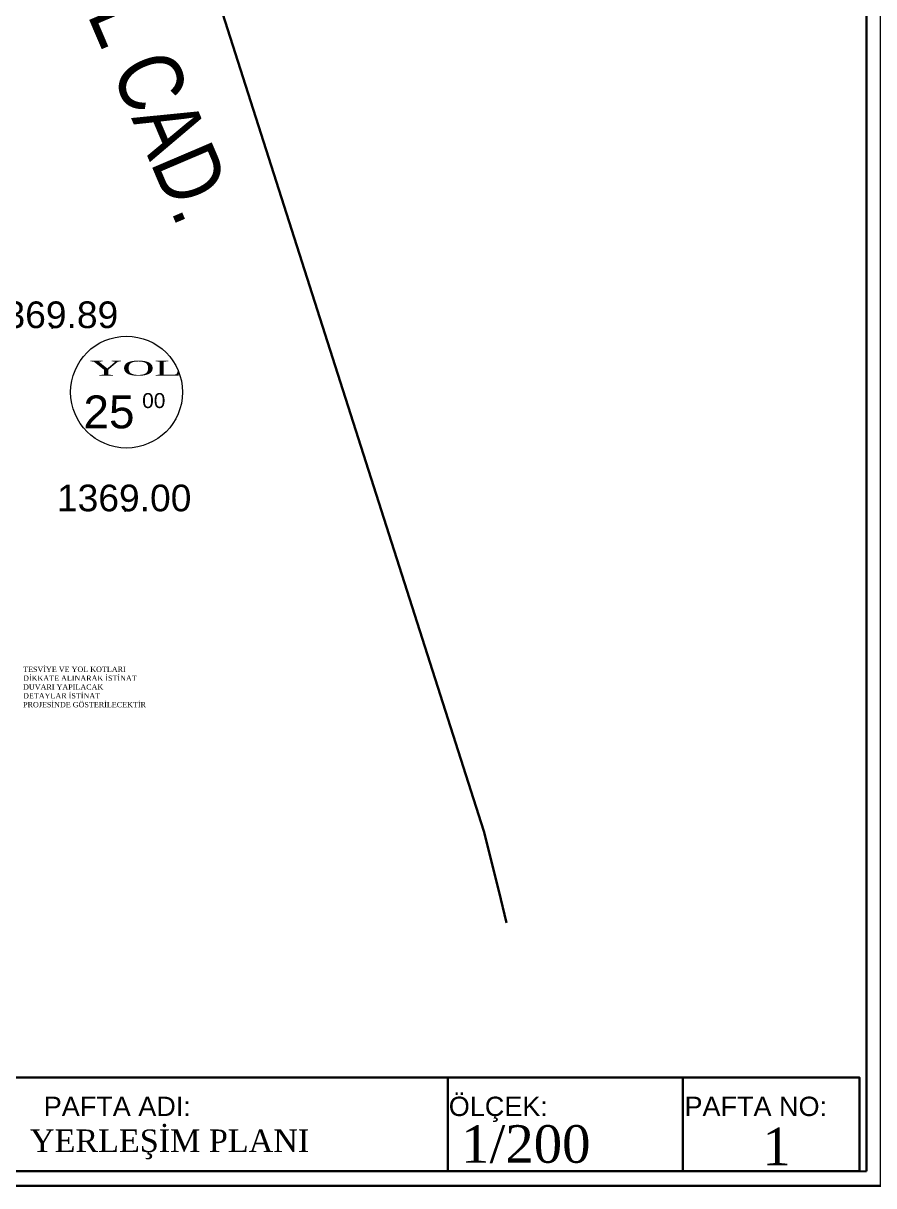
# Model space of a CAD drawing. Header units: millimetres. Extents: x 2232 to 85269, y -3593 to 5869.
# Drawn here: x 6029 to 7216, y 1369 to 2992 of the extents above; entities that cross this region are included whole.
import ezdxf

# ---------------------------------------------------------------- set-up
doc = ezdxf.new("R2010")
doc.units = ezdxf.units.MM
for name, color, linetype, lineweight in [('duvar', 232, 'Continuous', 30), ('gorunus2', 21, 'Continuous', 5), ('Kiris', 7, 'Continuous', 30), ('NKOT', 1, 'Continuous', 0), ('NOKTA', 30, 'Continuous', 0), ('yazı', 11, 'Continuous', 20), ('çerceve', 4, 'Continuous', 30), ('ÖLÇÜ İÇ', 7, 'Continuous', 9)]:
    doc.layers.add(name, color=color, linetype=linetype, lineweight=lineweight)
doc.layers.add('LINES', color=50, linetype='Continuous')
doc.layers.add('YAZI_YOL', color=7, linetype='Continuous')
doc.styles.add('m2', font='arial.ttf', dxfattribs={"width": 0.8, "height": 16})
doc.styles.add('MEKANISIMLERI', font='arial.ttf', dxfattribs={"height": 12})
doc.styles.get("Standard").update_dxf_attribs({"font": 'arial.ttf'})
doc.styles.add('Times roman', font='times.ttf')

# ---------------------------------------------------------------- blocks, each defined once
blk = doc.blocks.new('DFGDFG')
blk.add_polyline3d([(1074379.4, -438306.3, -138060.7), (1072344.3, -439355.5, -138060.7), (1074663.3, -446612.4, -138060.7), (1074745.5, -446945.8, -138060.7), (1074789.6, -447124.5, -138060.7)])
at = {"layer": 'duvar', "color": 1, "lineweight": 15}
blk.add_circle((1072667.1, -444160.2), 312.3, dxfattribs=at)
blk.add_circle((1072667.1, -444160.2), 312.3, dxfattribs=at)
at = {"layer": 'LINES', "linetype": 'Continuous', "style": 'm2', "width": 0.8}
blk.add_text('TURGUT ÖZEL CAD.', height=361.382, rotation=293.08868, dxfattribs=at).set_placement((1071416.2, -439636.4))
at = {"layer": 'YAZI_YOL', "lineweight": 0}
for s, height, p in [('25', 183.52, (1072426.4, -444362.3)), ('00', 83.42, (1072754.3, -444249.1))]:
    blk.add_text(s, height=height, dxfattribs=at).set_placement(p)
at = {"layer": 'yazı', "color": 2, "style": 'Times roman', "width": 2}
blk.add_text('YOL', height=82.61, dxfattribs=at).set_placement((1072462.7, -444067.7))
at = {"layer": 'yazı', "ltscale": 5, "insert": (1072089.2, -445920.7), "char_height": 29.575, "width": 697.2, "attachment_point": 7, "rotation": 0, "style": 'Times roman'}
blk.add_mtext('TESVİYE VE YOL KOTLARI DİKKATE ALINARAK İSTİNAT DUVARI YAPILACAK\\PDETAYLAR İSTİNAT PROJESİNDE GÖSTERİLECEKTİR', dxfattribs=at)
blk = doc.blocks.new('YTTYTY')
at = {"layer": 'NOKTA'}
for p in [(1087250.9, -443802.5, -1071.9), (1087659.4, -444825.7, -1160.4)]:
    blk.add_point(p, dxfattribs=at)
at = {"layer": 'NKOT'}
for s, p in [('1369.89', (1086869.7, -443802.5, -1071.9)), ('1369.00', (1087278.2, -444825.7, -1160.4))]:
    blk.add_text(s, height=148.75, dxfattribs=at).set_placement(p)
blk = doc.blocks.new('RRRR')
at = {"layer": 'Kiris', "color": 18, "true_color": 0x000000}
blk.add_blockref('DFGDFG', (59854.2, 0), dxfattribs=at)
at = {"layer": 'NKOT', "color": 18, "true_color": 0x000000}
blk.add_blockref('YTTYTY', (44854.2, 0), dxfattribs=at)

msp = doc.modelspace()

# ---------------------------------------------------------------- linework, layer by layer
msp.add_line((3332.4, 1368.7), (79990.7, 1368.7))
at = {"layer": 'çerceve'}
for points in [[(7226.5, 1368.7), (3332.4, 1368.7), (3332.4, 5868.7), (7226.5, 5868.7)], [(7206.5, 1389.2), (3352.4, 1388.7), (3352.4, 5851.3), (7206.5, 5851.3)], [(5961.3, 1520.1), (7196.5, 1520.1), (7196.5, 1389.2), (5961.3, 1389.2)]]:
    msp.add_lwpolyline(points, close=True, dxfattribs=at)
for points in [[(6621.9, 1520.1), (6621.9, 1389.2)], [(6949.7, 1520.1), (6949.7, 1389.2)]]:
    msp.add_lwpolyline(points, dxfattribs=at)

# ---------------------------------------------------------------- block references
at = {"layer": 'ÖLÇÜ İÇ', "xscale": 0.25, "yscale": 0.25, "zscale": 0.25}
msp.add_blockref('RRRR', (-276957.1, 113516.8), dxfattribs=at)

# ---------------------------------------------------------------- texts
at = {"layer": 'gorunus2', "attachment_point": 1, "style": 'Times roman'}
for s, insert, char_height, width in [('YERLEŞİM PLANI', (6038.4, 1447.3), 31.5, 858.351), ('1', (7061, 1449.9), 52.5, 1027.892)]:
    msp.add_mtext(s, dxfattribs=dict(at, insert=insert, char_height=char_height, width=width))
at = {"layer": 'gorunus2', "insert": (6640.4, 1453.3, -69.6), "char_height": 52.5, "width": 1192.314, "attachment_point": 1}
msp.add_mtext('{\\fTimes New Roman|b0|i0|c162|p18;1/200}', dxfattribs=at)
at = {"layer": 'çerceve', "style": 'MEKANISIMLERI'}
for s, p in [('ÖLÇEK:', (6623.1, 1466.1)), ('PAFTA NO:', (6952.2, 1466.1)), ('PAFTA ADI:', (6057.6, 1466.1))]:
    msp.add_text(s, height=27, dxfattribs=at).set_placement(p)

doc.saveas('drawing.dxf')
